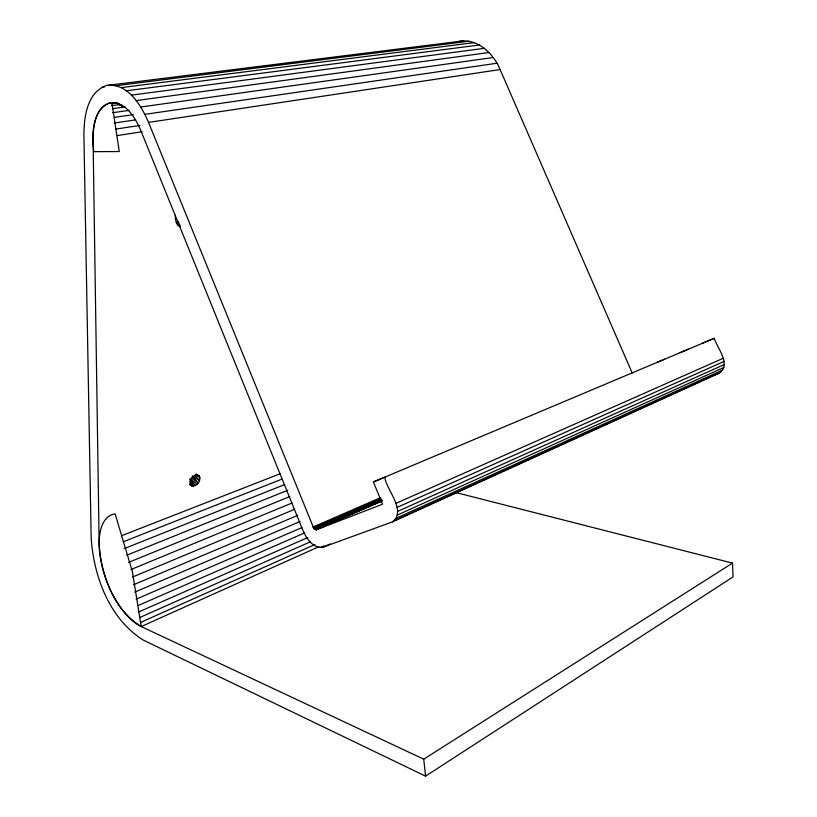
<?xml version="1.0" encoding="UTF-8"?>
<svg xmlns="http://www.w3.org/2000/svg" width="817" height="817" viewBox="0 0 817 817"><rect width="100%" height="100%" fill="white"/><g stroke="black" fill="none" stroke-linecap="round" stroke-linejoin="round"><path stroke-width="1.23" d="M175.379 215.116C174.991 219.436 176.043 224.573 180.332 226.615L178.065 225.492M732.492 563.117L423.727 759.177L141.218 626.557C113.777 609.635 101.185 575.444 99.163 544.49L93.067 139.339C93.169 126.114 95.426 107.905 109.927 102.952C125.685 101.185 135.316 117.832 140.687 130.26L303.138 530.876C306.559 538.75 313.514 549.065 323.389 547.033L392.497 521.869C407.009 510.543 385.89 489.301 384.838 477.24L373.379 481.959L382.55 504.212L316.353 529.733L313.932 528.67L148.531 122.397C141.259 105.505 127.952 82.64 106.465 85.489C86.929 92.525 83.977 117.168 83.906 135.162L91.167 537.994C93.741 576.506 109.427 618.908 143.404 640.16L425.565 776.15L733.094 576.884L732.492 563.117L455.202 492.385M189.881 484.297L191.74 485.89L190.147 484.185L190.024 480.743L193.078 476.27L197.408 474.81L199.287 476.219L199.889 477.802C200.104 482.04 196.284 486.922 191.74 485.89L189.789 484.552M392.497 521.869L718.592 373.42C732.226 365.352 717.071 347.838 714.242 338.309L702.467 343.191M394.693 520.48L720.88 372.082M397.297 515.078L723.862 367.476M396.337 518.172L722.677 370.06M320.499 547.492L323.992 545.919M323.389 547.033L330.323 543.908M141.218 626.557L132.344 571.43L115.126 513.924A60.54 28.35 69.1 0 0 101.819 564.945A60.54 28.35 69.1 0 0 141.218 626.557L318.814 546.736M397.511 511.432L724.342 364.525M396.96 507.469L724.076 361.4M140.361 622.523L314.994 544.49M395.683 503.476L723.096 358.326M139.452 617.652L310.491 541.763M138.624 611.994L307.917 537.484M313.932 528.67L381.682 499.126M137.869 605.642L304.812 532.827M314.535 529.263L381.11 500.198M315.168 529.651L381.743 500.555M315.791 529.814L382.366 500.698M316.353 529.733L381.764 501.117M312.962 527.047L380.732 497.594M313.391 527.915L379.987 498.921M136.112 599.188L301.912 527.588M134.662 592.182L299.992 521.522M133.437 584.768L297.715 515.333M373.379 481.959L714.242 338.309M132.579 577.016L294.641 509.297M130.934 569.541L292.016 503.006M680.122 352.607L688.261 349.237M656.562 362.544L664.721 359.174M128.555 562.413L289.851 496.562M126.747 555.223L287.747 490.251M124.082 548.667L284.725 484.552M123.214 541.794L281.794 479.181M121.702 535.676L280.609 473.564M379.17 502.261L381.539 501.342M710.371 376.596L718.592 373.42M456.427 42.076C475.657 36.377 493.315 52.829 500.106 69.547L632.205 373.012M179.709 224.277L176.309 222.592L178.76 222.071M116.954 135.632L142.107 131.731M115.943 129.055L139.881 125.43M148.531 122.397L500.106 69.547M114.257 123.04L135.714 119.874M114.349 117.372L133.253 114.646M144.875 114.349L496.93 63.236M140.738 107.027L493.192 57.517M112.552 112.715L128.963 110.397M112.48 108.671L125.083 106.915M111.674 105.689L120.507 104.474M111.265 103.698L117.587 102.84M136.214 100.583L488.954 52.513M131.404 95.14L484.307 48.315M126.4 90.789L479.354 44.996M121.304 87.613L474.187 42.637M106.465 85.489L463.617 40.85M101.972 87.235L104.505 86.919M116.218 85.662L468.907 41.238M176.309 222.592L178.8 222.347M111.909 102.799L119.262 151.533L93.894 151.676A49.071 25.695 78.2 0 1 111.909 102.799L116.841 103.289L122.254 105.842L118.751 104.035M114.84 102.962L113.92 102.911M177.095 224.44L180.496 226.125M117.842 103.779L120.477 105.24M195.998 474.268L199.287 476.219L196.458 474.177M121.457 105.638L123.122 106.782M192.22 475.851L199.552 480.651L194.783 475.259M190.33 481.836L195.569 485.461L189.85 479.242M191.117 477.853L198.357 482.898L192.771 476.883M190.065 479.079L197.305 484.134M190.412 483.909L193.506 486.084L190.341 482.867M195.283 474.401L199.889 477.802M423.727 759.177L425.565 776.15"/></g></svg>
